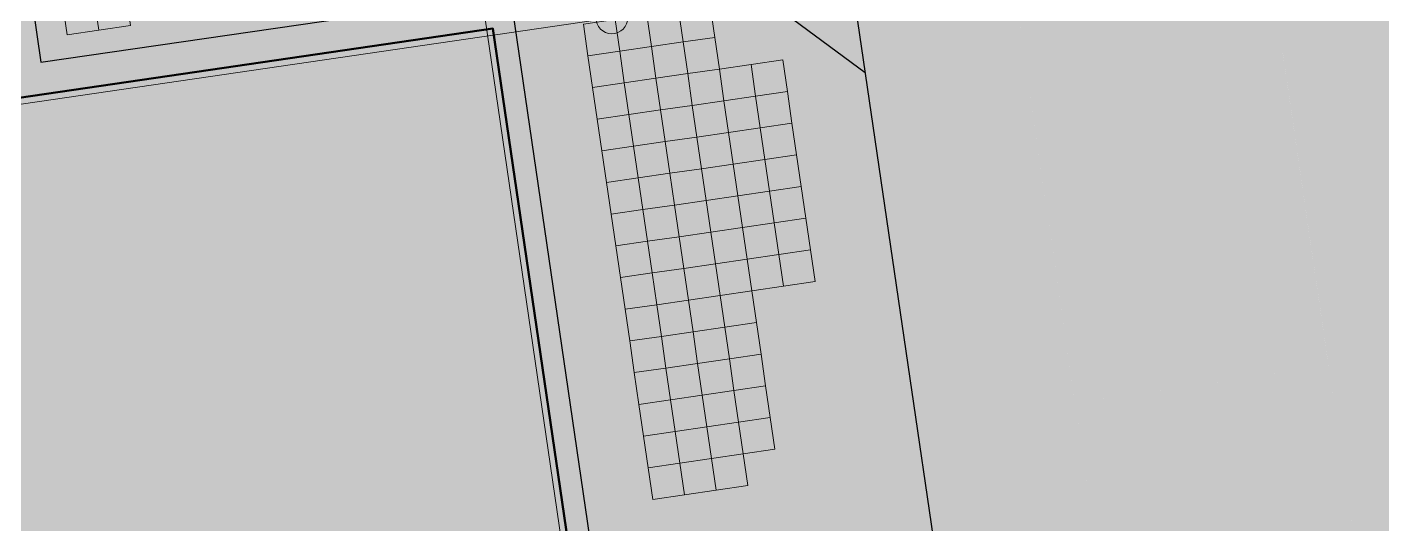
# Model space of a CAD drawing. Header units: metres. Extents: x 2 to 659295185, y -28 to 1124222152.
# Drawn here: x 656917.95 to 656960.29, y 1124436.9 to 1124452.45 of the extents above; entities that cross this region are included whole.
import ezdxf

# ---------------------------------------------------------------- set-up
doc = ezdxf.new("R2010")
doc.units = ezdxf.units.M
doc.header["$MEASUREMENT"] = 0
for name, color, linetype, lineweight in [("a''brocal", 220, 'CONTINUOUS', 15), ('area verde', 76, 'CONTINUOUS', 13), ('ESCUELA', 7, 'CONTINUOUS', 15)]:
    doc.layers.add(name, color=color, linetype=linetype, lineweight=lineweight)
doc.layers.add('AREA ACERA', color=7, linetype='CONTINUOUS', lineweight=15, true_color=0xfbe193)
doc.layers.add('parcela simoncito', color=7, linetype='CONTINUOUS', lineweight=9, true_color=0xe9debe)
doc.linetypes.add('FENCELINE2', pattern='A,0.25,-0.1,[132,ltypeshp.shx,S=0.1,R=0,X=-0.1,Y=0],-0.1,1', length=1.45)

# ---------------------------------------------------------------- blocks, each defined once
blk = doc.blocks.new('simoncito')
at = {"layer": 'ESCUELA', "linetype": 'Continuous', "lineweight": 0}
blk.add_hatch(color=252, dxfattribs=at).paths.add_polyline_path([(-455.6, -2173.202), (-495.36, -2173.202), (-495.361, -2154.802), (-458.961, -2154.802), (-458.961, -2162.022), (-455.601, -2162.022)])
at = {"layer": 'ESCUELA', "color": 5, "linetype": 'Continuous', "lineweight": 30}
blk.add_lwpolyline([(-455.887, -2173.202), (-455.89, -2176.921), (-481.237, -2176.912), (-481.237, -2174.202), (-496.047, -2174.202), (-496.046, -2153.802), (-458.847, -2153.802), (-458.847, -2161.022), (-455.887, -2161.022), (-455.887, -2162.022)], dxfattribs=at)
at = {"layer": 'ESCUELA', "color": 1, "linetype": 'Continuous', "lineweight": 0}
for points in [[(-495.161, -2153.802), (-495.161, -2175.418)], [(-498.581, -2173.002), (-455.601, -2173.001)]]:
    blk.add_lwpolyline(points, dxfattribs=at)
at = {"layer": 'ESCUELA', "linetype": 'Continuous', "lineweight": 0}
blk.add_lwpolyline([(-455.6, -2173.202), (-495.36, -2173.202), (-495.361, -2154.802), (-458.961, -2154.802), (-458.961, -2162.022), (-455.601, -2162.022), (-455.6, -2173.202)], dxfattribs=at)
at = {"layer": 'ESCUELA', "linetype": 'Continuous', "lineweight": 50}
blk.add_lwpolyline([(-458.961, -2154.802), (-495.361, -2154.802), (-495.36, -2173.202), (-455.6, -2173.201), (-455.601, -2162.022), (-458.961, -2162.022), (-458.961, -2154.802)], dxfattribs=at)
at = {"layer": 'ESCUELA', "color": 1, "linetype": 'Continuous', "lineweight": 0}
blk.add_circle((-499.081, -2173.002), 0.5, dxfattribs=at)

msp = doc.modelspace()

# ---------------------------------------------------------------- hatches: boundary and pattern name
at = {"layer": 'AREA ACERA'}
h = msp.add_hatch(color=256, dxfattribs=at)
h.dxf.hatch_style = 1
h.paths.add_polyline_path([(656965.1327, 1124431.7023), (656957.8863, 1124481.2701), (656952.939, 1124480.5468), (656956.8433, 1124453.8433), (656957.4705, 1124449.5534), (656959.2433, 1124437.4283), (656959.871, 1124433.1337), (656960.1859, 1124430.981)])
edge = h.paths.add_edge_path()
edge.add_line((656943.0441, 1124479.1002), (656940.0757, 1124478.6661))
edge.add_line((656940.0757, 1124478.6661), (656947.3232, 1124429.0984))
edge.add_line((656947.3232, 1124429.0984), (656950.2905, 1124429.5323))
edge.add_line((656950.2905, 1124429.5323), (656947.085, 1124451.4477))
edge.add_line((656947.085, 1124451.4477), (656950.7641, 1124456.367))
edge.add_line((656950.7641, 1124456.367), (656948.9891, 1124468.4973))
edge.add_line((656948.9891, 1124468.4973), (656944.0576, 1124472.1564))
edge.add_line((656944.0576, 1124472.1564), (656943.0441, 1124479.1002))
edge.add_line((656943.0441, 1124479.1002), (656940.0757, 1124478.6661))
h = msp.add_hatch(color=256, dxfattribs=at)
h.dxf.hatch_style = 1
h.paths.add_polyline_path([(656940.0757, 1124478.6659), (656947.3232, 1124429.0983), (656952.27, 1124429.8235), (656949.0661, 1124451.7372), (656948.439, 1124456.0269), (656946.6654, 1124468.1574), (656946.0384, 1124472.4458), (656945.0232, 1124479.3894)])
h = msp.add_hatch(color=256, dxfattribs=at)
h.dxf.hatch_style = 1
h.paths.add_polyline_path([(656954.5407, 1124469.5859), (656946.6259, 1124468.4287), (656948.0738, 1124458.5253), (656955.9886, 1124459.6825)])
h.paths.add_polyline_path([(656957.146, 1124451.7667), (656949.2312, 1124450.6095), (656950.6791, 1124440.7061), (656958.5939, 1124441.8633)])
at = {"layer": 'area verde'}
h = msp.add_hatch(color=256, dxfattribs=at)
h.dxf.hatch_style = 1
h.paths.add_polyline_path([(656946.6257, 1124468.4287), (656954.5416, 1124469.5861), (656953.3728, 1124477.5804), (656945.4569, 1124476.423)])
h.paths.add_polyline_path([(656949.231, 1124450.6095), (656957.1469, 1124451.7668), (656955.9895, 1124459.6826), (656948.0737, 1124458.5253)])
h.paths.add_polyline_path([(656958.5948, 1124441.8634), (656950.679, 1124440.706), (656951.8363, 1124432.7901), (656959.7522, 1124433.9475)])
at = {"layer": 'parcela simoncito'}
h = msp.add_hatch(color=256, dxfattribs=at)
edge = h.paths.add_edge_path()
edge.add_line((656940.076, 1124478.666), (656947.3231, 1124429.0983))
edge.add_line((656947.3231, 1124429.0983), (656892.3966, 1124421.0684))
edge.add_arc((656894.9753, 1124402.8929), 18.3574, 98.07524, 135.22316)
edge.add_line((656881.9442, 1124415.8229), (656874.1358, 1124469.0252))
edge.add_line((656874.1358, 1124469.0252), (656940.076, 1124478.666))

# ---------------------------------------------------------------- linework, layer by layer
at = {"layer": 'ESCUELA', "color": 1, "linetype": 'FENCELINE2', "lineweight": 30, "ltscale": 1.8, "elevation": 433.2399}
msp.add_lwpolyline([(656940.076, 1124478.666), (656947.3231, 1124429.0983), (656892.3966, 1124421.0684, 0.163523), (656881.9442, 1124415.8229), (656881.9442, 1124415.8229), (656874.1358, 1124469.0252), (656940.076, 1124478.666)], format="xyb", dxfattribs=at)
msp.add_lwpolyline([(656944.1197, 1124451.0131), (656944.1197, 1124451.0131), (656939.1851, 1124454.6743), (656938.2128, 1124461.3483)], dxfattribs=at)
at = {"layer": 'ESCUELA', "color": 248, "lineweight": 9, "ltscale": 100, "elevation": 433.2399}
for points in [[(656920.1886, 1124452.3478), (656920.0439, 1124453.3373), (656919.0545, 1124453.1927), (656919.1991, 1124452.2032)], [(656921.1781, 1124452.4924), (656921.0334, 1124453.4819), (656920.0439, 1124453.3373), (656920.1886, 1124452.3478)], [(656939.4228, 1124452.1266), (656939.2782, 1124453.1161), (656938.2887, 1124452.9715), (656938.4333, 1124451.982)], [(656936.4543, 1124451.6927), (656936.3097, 1124452.6822), (656935.3202, 1124452.5376), (656935.4648, 1124451.5481)], [(656937.4438, 1124451.8373), (656937.2992, 1124452.8268), (656936.3097, 1124452.6822), (656936.4543, 1124451.6927)], [(656938.4333, 1124451.982), (656938.2887, 1124452.9715), (656937.2992, 1124452.8268), (656937.4438, 1124451.8374)], [(656937.5884, 1124450.8479), (656937.4438, 1124451.8374), (656936.4543, 1124451.6927), (656936.5989, 1124450.7032)], [(656938.5779, 1124450.9925), (656938.4333, 1124451.982), (656937.4438, 1124451.8374), (656937.5884, 1124450.8479)], [(656939.5674, 1124451.1371), (656939.4228, 1124452.1266), (656938.4333, 1124451.982), (656938.5779, 1124450.9925)], [(656936.5989, 1124450.7032), (656936.4543, 1124451.6927), (656935.4648, 1124451.5481), (656935.6095, 1124450.5586)], [(656941.691, 1124450.4369), (656941.5464, 1124451.4264), (656940.5569, 1124451.2818), (656940.7015, 1124450.2923)], [(656938.7225, 1124450.003), (656938.5779, 1124450.9925), (656937.5884, 1124450.8479), (656937.7331, 1124449.8584)], [(656939.712, 1124450.1476), (656939.5674, 1124451.1371), (656938.5779, 1124450.9925), (656938.7225, 1124450.003)], [(656940.7015, 1124450.2923), (656940.5569, 1124451.2818), (656939.5674, 1124451.1371), (656939.712, 1124450.1476)], [(656936.7436, 1124449.7138), (656936.5989, 1124450.7032), (656935.6095, 1124450.5586), (656935.7541, 1124449.5691)], [(656937.7331, 1124449.8584), (656937.5884, 1124450.8479), (656936.5989, 1124450.7032), (656936.7436, 1124449.7138)], [(656939.8567, 1124449.1582), (656939.712, 1124450.1476), (656938.7225, 1124450.003), (656938.8672, 1124449.0135)], [(656940.8461, 1124449.3028), (656940.7015, 1124450.2923), (656939.712, 1124450.1476), (656939.8567, 1124449.1582)], [(656941.8356, 1124449.4474), (656941.691, 1124450.4369), (656940.7015, 1124450.2923), (656940.8461, 1124449.3028)], [(656936.8882, 1124448.7243), (656936.7436, 1124449.7138), (656935.7541, 1124449.5691), (656935.8987, 1124448.5796)], [(656937.8777, 1124448.8689), (656937.7331, 1124449.8584), (656936.7436, 1124449.7138), (656936.8882, 1124448.7243)], [(656938.8672, 1124449.0135), (656938.7225, 1124450.003), (656937.7331, 1124449.8584), (656937.8777, 1124448.8689)], [(656940.9908, 1124448.3133), (656940.8461, 1124449.3028), (656939.8567, 1124449.1582), (656940.0013, 1124448.1687)], [(656941.9802, 1124448.4579), (656941.8356, 1124449.4474), (656940.8461, 1124449.3028), (656940.9908, 1124448.3133)], [(656938.0223, 1124447.8794), (656937.8777, 1124448.8689), (656936.8882, 1124448.7243), (656937.0328, 1124447.7348)], [(656939.0118, 1124448.0241), (656938.8672, 1124449.0135), (656937.8777, 1124448.8689), (656938.0223, 1124447.8794)], [(656940.0013, 1124448.1687), (656939.8567, 1124449.1582), (656938.8672, 1124449.0135), (656939.0118, 1124448.0241)], [(656937.0328, 1124447.7348), (656936.8882, 1124448.7243), (656935.8987, 1124448.5797), (656936.0433, 1124447.5902)], [(656942.1249, 1124447.4685), (656941.9802, 1124448.4579), (656940.9908, 1124448.3133), (656941.1354, 1124447.3238)], [(656939.1564, 1124447.0346), (656939.0118, 1124448.0241), (656938.0223, 1124447.8794), (656938.1669, 1124446.8899)], [(656940.1459, 1124447.1792), (656940.0013, 1124448.1687), (656939.0118, 1124448.0241), (656939.1564, 1124447.0346)], [(656941.1354, 1124447.3238), (656940.9908, 1124448.3133), (656940.0013, 1124448.1687), (656940.1459, 1124447.1792)], [(656937.1774, 1124446.7453), (656937.0328, 1124447.7348), (656936.0433, 1124447.5902), (656936.188, 1124446.6007)], [(656938.1669, 1124446.8899), (656938.0223, 1124447.8794), (656937.0328, 1124447.7348), (656937.1774, 1124446.7453)], [(656940.2905, 1124446.1897), (656940.1459, 1124447.1792), (656939.1564, 1124447.0346), (656939.301, 1124446.0451)], [(656941.28, 1124446.3343), (656941.1354, 1124447.3238), (656940.1459, 1124447.1792), (656940.2905, 1124446.1897)], [(656942.2695, 1124446.479), (656942.1249, 1124447.4685), (656941.1354, 1124447.3238), (656941.28, 1124446.3343)], [(656937.3221, 1124445.7558), (656937.1774, 1124446.7453), (656936.188, 1124446.6007), (656936.3326, 1124445.6112)], [(656938.3116, 1124445.9005), (656938.1669, 1124446.89), (656937.1774, 1124446.7453), (656937.3221, 1124445.7558)], [(656939.301, 1124446.0451), (656939.1564, 1124447.0346), (656938.1669, 1124446.8899), (656938.3116, 1124445.9005)], [(656941.4246, 1124445.3449), (656941.28, 1124446.3343), (656940.2905, 1124446.1897), (656940.4351, 1124445.2002)], [(656942.4141, 1124445.4895), (656942.2695, 1124446.479), (656941.28, 1124446.3343), (656941.4246, 1124445.3449)], [(656938.4562, 1124444.911), (656938.3116, 1124445.9005), (656937.3221, 1124445.7558), (656937.4667, 1124444.7664)], [(656939.4457, 1124445.0556), (656939.301, 1124446.0451), (656938.3116, 1124445.9005), (656938.4562, 1124444.911)], [(656940.4351, 1124445.2002), (656940.2905, 1124446.1897), (656939.301, 1124446.0451), (656939.4457, 1124445.0556)], [(656937.4667, 1124444.7664), (656937.3221, 1124445.7558), (656936.3326, 1124445.6112), (656936.4772, 1124444.6217)], [(656942.5587, 1124444.5), (656942.4141, 1124445.4895), (656941.4246, 1124445.3449), (656941.5693, 1124444.3554)], [(656939.5903, 1124444.0661), (656939.4457, 1124445.0556), (656938.4562, 1124444.911), (656938.6008, 1124443.9215)], [(656940.5798, 1124444.2107), (656940.4351, 1124445.2002), (656939.4457, 1124445.0556), (656939.5903, 1124444.0661)], [(656941.5693, 1124444.3554), (656941.4246, 1124445.3449), (656940.4351, 1124445.2002), (656940.5798, 1124444.2107)], [(656937.6113, 1124443.7769), (656937.4667, 1124444.7664), (656936.4772, 1124444.6217), (656936.6218, 1124443.6322)], [(656938.6008, 1124443.9215), (656938.4562, 1124444.911), (656937.4667, 1124444.7664), (656937.6113, 1124443.7769)], [(656940.7244, 1124443.2213), (656940.5798, 1124444.2107), (656939.5903, 1124444.0661), (656939.7349, 1124443.0766)], [(656937.7559, 1124442.7874), (656937.6113, 1124443.7769), (656936.6218, 1124443.6323), (656936.7665, 1124442.6428)], [(656938.7454, 1124442.932), (656938.6008, 1124443.9215), (656937.6113, 1124443.7769), (656937.7559, 1124442.7874)], [(656939.7349, 1124443.0766), (656939.5903, 1124444.0661), (656938.6008, 1124443.9215), (656938.7454, 1124442.932)], [(656938.89, 1124441.9425), (656938.7454, 1124442.932), (656937.7559, 1124442.7874), (656937.9006, 1124441.7979)], [(656939.8795, 1124442.0872), (656939.7349, 1124443.0766), (656938.7454, 1124442.932), (656938.89, 1124441.9425)], [(656940.869, 1124442.2318), (656940.7244, 1124443.2213), (656939.7349, 1124443.0766), (656939.8795, 1124442.0872)], [(656937.9006, 1124441.7979), (656937.7559, 1124442.7874), (656936.7665, 1124442.6428), (656936.9111, 1124441.6533)], [(656940.0242, 1124441.0977), (656939.8795, 1124442.0872), (656938.89, 1124441.9425), (656939.0347, 1124440.953)], [(656941.0136, 1124441.2423), (656940.869, 1124442.2318), (656939.8795, 1124442.0872), (656940.0242, 1124441.0977)], [(656938.0452, 1124440.8084), (656937.9006, 1124441.7979), (656936.9111, 1124441.6533), (656937.0557, 1124440.6638)], [(656939.0347, 1124440.9531), (656938.89, 1124441.9425), (656937.9006, 1124441.7979), (656938.0452, 1124440.8084)], [(656941.1583, 1124440.2528), (656941.0136, 1124441.2423), (656940.0242, 1124441.0977), (656940.1688, 1124440.1082)], [(656938.1898, 1124439.8189), (656938.0452, 1124440.8084), (656937.0557, 1124440.6638), (656937.2003, 1124439.6743)], [(656939.1793, 1124439.9636), (656939.0347, 1124440.9531), (656938.0452, 1124440.8084), (656938.1898, 1124439.8189)], [(656940.1688, 1124440.1082), (656940.0242, 1124441.0977), (656939.0347, 1124440.9531), (656939.1793, 1124439.9636)], [(656939.3239, 1124438.9741), (656939.1793, 1124439.9636), (656938.1898, 1124439.819), (656938.3344, 1124438.8295)], [(656940.3134, 1124439.1187), (656940.1688, 1124440.1082), (656939.1793, 1124439.9636), (656939.3239, 1124438.9741)], [(656941.3029, 1124439.2633), (656941.1583, 1124440.2528), (656940.1688, 1124440.1082), (656940.3134, 1124439.1187)], [(656938.3344, 1124438.8295), (656938.1898, 1124439.8189), (656937.2003, 1124439.6743), (656937.3449, 1124438.6848)], [(656940.458, 1124438.1292), (656940.3134, 1124439.1187), (656939.3239, 1124438.9741), (656939.4685, 1124437.9846)], [(656938.4791, 1124437.84), (656938.3344, 1124438.8295), (656937.3449, 1124438.6848), (656937.4896, 1124437.6954)], [(656939.4685, 1124437.9846), (656939.3239, 1124438.9741), (656938.3344, 1124438.8295), (656938.4791, 1124437.84)]]:
    msp.add_lwpolyline(points, close=True, dxfattribs=at)

# ---------------------------------------------------------------- block references
at = {"layer": "a''brocal", "color": 4, "rotation": 188.317245710102}
msp.add_blockref('simoncito', (656756.7087, 1122230.3994, 433.2399), dxfattribs=at)

doc.saveas('drawing.dxf')
